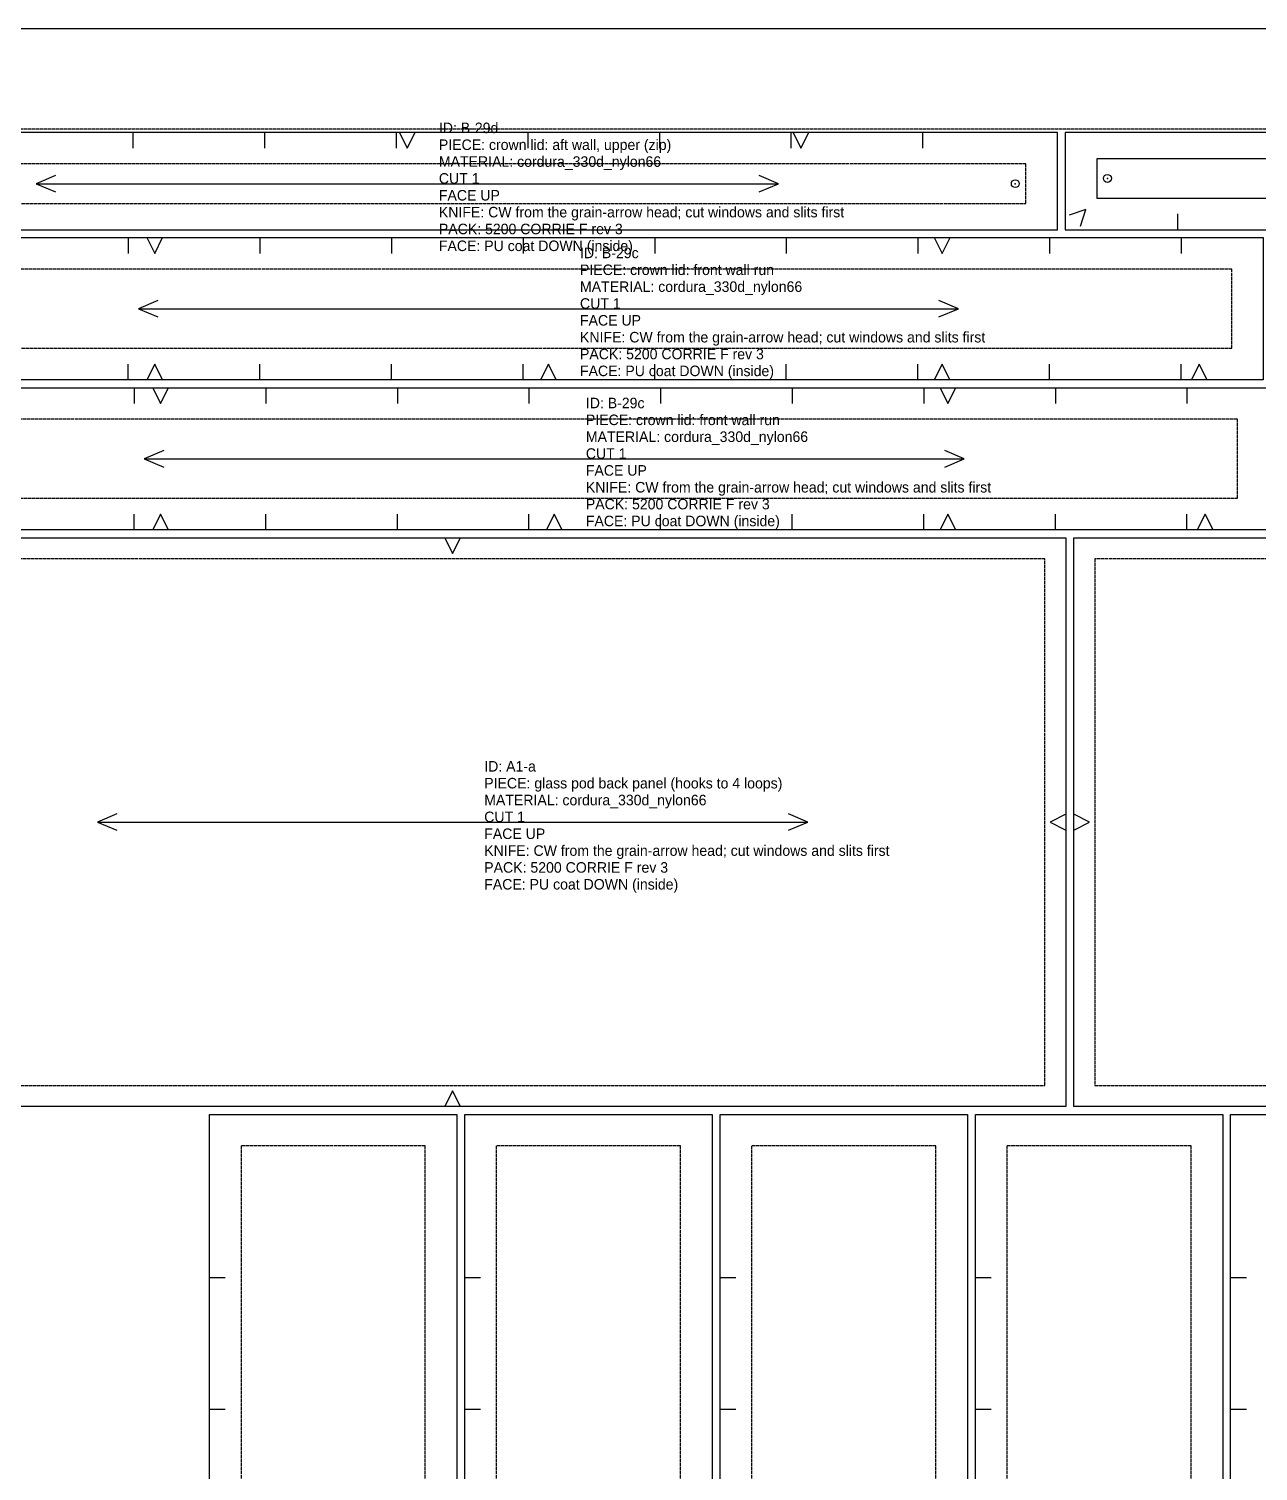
# Model space of a CAD drawing. Header units: millimetres. Extents: x 0 to 8058, y -22 to 1524.
# Drawn here: x 5290 to 5757, y 976 to 1524 of the extents above; entities that cross this region are included whole.
import ezdxf

# ---------------------------------------------------------------- set-up
doc = ezdxf.new("R2010")
doc.units = ezdxf.units.MM
doc.linetypes.add('DASHED', pattern=[1.524, 1.27, -0.254])
for name, color, linetype in [('CUT', 7, 'Continuous'), ('DRILL', 4, 'Continuous'), ('GRAIN', 5, 'Continuous'), ('INTERNAL', 6, 'Continuous'), ('NOTCH', 1, 'Continuous'), ('SEW', 3, 'Continuous'), ('TEXT', 2, 'Continuous')]:
    doc.layers.add(name, color=color, linetype=linetype)

msp = doc.modelspace()

# ---------------------------------------------------------------- linework, layer by layer
at = {"layer": 'CUT'}
for points in [[(5186.97, 1484.69), (5186.97, 1447.69), (5680.97, 1447.69), (5680.97, 1484.69)], [(5683.97, 1484.69), (5683.97, 1447.69), (6177.97, 1447.69), (6177.97, 1484.69)], [(5215.97, 1390.69), (5215.97, 1444.69), (5759.19, 1444.69), (5759.19, 1390.69)], [(5218.2, 1333.69), (5218.2, 1387.69), (5761.42, 1387.69), (5761.42, 1333.69)], [(5218.2, 1330.69), (5684.2, 1330.69), (5684.2, 1114.69), (5218.2, 1114.69)], [(5687.2, 1330.69), (6153.2, 1330.69), (6153.2, 1114.69), (5687.2, 1114.69)], [(5358.79, 1111.69), (5452.79, 1111.69), (5452.79, 38), (5358.79, 38)], [(5455.79, 1111.69), (5549.79, 1111.69), (5549.79, 38), (5455.79, 38)], [(5552.79, 1111.69), (5646.79, 1111.69), (5646.79, 38), (5552.79, 38)], [(5649.79, 1111.69), (5743.79, 1111.69), (5743.79, 38), (5649.79, 38)], [(5746.79, 1111.69), (5840.79, 1111.69), (5840.79, 38), (5746.79, 38)]]:
    msp.add_lwpolyline(points, close=True, dxfattribs=at)
at = {"layer": 'DRILL'}
for centre in [(5699.97, 1467.19), (5664.97, 1465.19)]:
    msp.add_circle(centre, 1.5, dxfattribs=at)
for p in [(5664.97, 1465.19), (5699.97, 1467.19)]:
    msp.add_point(p, dxfattribs=at)
at = {"layer": 'GRAIN'}
for points in [[(5300.34, 1468.31), (5292.97, 1465.19), (5300.34, 1462.08)], [(5567.6, 1462.08), (5574.97, 1465.19), (5567.6, 1468.31)], [(5292.97, 1465.19), (5574.97, 1465.19)], [(5339.18, 1420.81), (5331.81, 1417.69), (5339.18, 1414.58)], [(5635.98, 1414.58), (5643.35, 1417.69), (5635.98, 1420.81)], [(5331.81, 1417.69), (5643.35, 1417.69)], [(5341.41, 1363.81), (5334.04, 1360.69), (5341.41, 1357.58)], [(5334.04, 1360.69), (5645.58, 1360.69)], [(5638.21, 1357.58), (5645.58, 1360.69), (5638.21, 1363.81)], [(5323.56, 1225.81), (5316.2, 1222.69), (5323.56, 1219.58)], [(5316.2, 1222.69), (5586.2, 1222.69)], [(5578.83, 1219.58), (5586.2, 1222.69), (5578.83, 1225.81)]]:
    msp.add_lwpolyline(points, dxfattribs=at)
at = {"layer": 'INTERNAL', "linetype": 'CONTINUOUS'}
msp.add_lwpolyline([(5695.97, 1459.69), (5875.97, 1459.69), (5875.97, 1474.69), (5695.97, 1474.69)], close=True, dxfattribs=at)
at = {"layer": 'NOTCH'}
for points in [[(5329.74, 1484.69), (5329.74, 1478.69)], [(5379.74, 1484.69), (5379.74, 1478.69)], [(5429.74, 1484.69), (5429.74, 1478.69)], [(5430.97, 1484.69), (5433.97, 1478.69), (5436.97, 1484.69)], [(5479.74, 1484.69), (5479.74, 1478.69)], [(5529.74, 1484.69), (5529.74, 1478.69)], [(5579.74, 1484.69), (5579.74, 1478.69)], [(5580.55, 1484.69), (5583.55, 1478.69), (5586.55, 1484.69)], [(5629.74, 1484.69), (5629.74, 1478.69)], [(5689.69, 1449.04), (5691.76, 1455.42), (5685.41, 1453.25)], [(5726.74, 1447.69), (5726.74, 1453.69)], [(5327.97, 1444.69), (5327.97, 1438.69)], [(5335, 1444.69), (5338, 1438.69), (5341, 1444.69)], [(5377.97, 1444.69), (5377.97, 1438.69)], [(5427.97, 1444.69), (5427.97, 1438.69)], [(5477.97, 1444.69), (5477.97, 1438.69)], [(5527.97, 1444.69), (5527.97, 1438.69)], [(5577.97, 1444.69), (5577.97, 1438.69)], [(5627.97, 1444.69), (5627.97, 1438.69)], [(5634.17, 1444.69), (5637.17, 1438.69), (5640.17, 1444.69)], [(5677.97, 1444.69), (5677.97, 1438.69)], [(5727.97, 1444.69), (5727.97, 1438.69)], [(5327.97, 1390.69), (5327.97, 1396.69)], [(5341, 1390.69), (5338, 1396.69), (5335, 1390.69)], [(5377.97, 1390.69), (5377.97, 1396.69)], [(5427.97, 1390.69), (5427.97, 1396.69)], [(5477.97, 1390.69), (5477.97, 1396.69)], [(5490.58, 1390.69), (5487.58, 1396.69), (5484.58, 1390.69)], [(5527.97, 1390.69), (5527.97, 1396.69)], [(5577.97, 1390.69), (5577.97, 1396.69)], [(5627.97, 1390.69), (5627.97, 1396.69)], [(5640.16, 1390.69), (5637.16, 1396.69), (5634.16, 1390.69)], [(5677.97, 1390.69), (5677.97, 1396.69)], [(5727.97, 1390.69), (5727.97, 1396.69)], [(5737.89, 1390.69), (5734.89, 1396.69), (5731.89, 1390.69)], [(5330.2, 1387.69), (5330.2, 1381.69)], [(5337.23, 1387.69), (5340.23, 1381.69), (5343.23, 1387.69)], [(5380.2, 1387.69), (5380.2, 1381.69)], [(5430.2, 1387.69), (5430.2, 1381.69)], [(5480.2, 1387.69), (5480.2, 1381.69)], [(5530.2, 1387.69), (5530.2, 1381.69)], [(5580.2, 1387.69), (5580.2, 1381.69)], [(5630.2, 1387.69), (5630.2, 1381.69)], [(5636.4, 1387.69), (5639.4, 1381.69), (5642.4, 1387.69)], [(5680.2, 1387.69), (5680.2, 1381.69)], [(5730.2, 1387.69), (5730.2, 1381.69)], [(5330.2, 1333.69), (5330.2, 1339.69)], [(5343.23, 1333.69), (5340.23, 1339.69), (5337.23, 1333.69)], [(5380.2, 1333.69), (5380.2, 1339.69)], [(5430.2, 1333.69), (5430.2, 1339.69)], [(5480.2, 1333.69), (5480.2, 1339.69)], [(5492.81, 1333.69), (5489.81, 1339.69), (5486.81, 1333.69)], [(5530.2, 1333.69), (5530.2, 1339.69)], [(5580.2, 1333.69), (5580.2, 1339.69)], [(5630.2, 1333.69), (5630.2, 1339.69)], [(5642.39, 1333.69), (5639.39, 1339.69), (5636.39, 1333.69)], [(5680.2, 1333.69), (5680.2, 1339.69)], [(5730.2, 1333.69), (5730.2, 1339.69)], [(5740.11, 1333.69), (5737.11, 1339.69), (5734.11, 1333.69)], [(5448.2, 1330.69), (5451.2, 1324.69), (5454.2, 1330.69)], [(5684.2, 1225.69), (5678.2, 1222.69), (5684.2, 1219.69)], [(5687.2, 1219.69), (5693.2, 1222.69), (5687.2, 1225.69)], [(5454.2, 1114.69), (5451.2, 1120.69), (5448.2, 1114.69)], [(5358.79, 1049.69), (5364.79, 1049.69)], [(5455.79, 1049.69), (5461.79, 1049.69)], [(5552.79, 1049.69), (5558.79, 1049.69)], [(5649.79, 1049.69), (5655.79, 1049.69)], [(5746.79, 1049.69), (5752.79, 1049.69)], [(5358.79, 999.69), (5364.79, 999.69)], [(5455.79, 999.69), (5461.79, 999.69)], [(5552.79, 999.69), (5558.79, 999.69)], [(5649.79, 999.69), (5655.79, 999.69)], [(5746.79, 999.69), (5752.79, 999.69)]]:
    msp.add_lwpolyline(points, dxfattribs=at)
at = {"layer": 'SEW', "linetype": 'DASHED'}
for points in [[(5695.97, 1459.69), (6165.97, 1459.69), (6165.97, 1474.69), (5695.97, 1474.69)], [(5198.97, 1457.69), (5668.97, 1457.69), (5668.97, 1472.69), (5198.97, 1472.69)], [(5227.97, 1402.69), (5747.19, 1402.69), (5747.19, 1432.69), (5227.97, 1432.69)], [(5230.2, 1345.69), (5749.42, 1345.69), (5749.42, 1375.69), (5230.2, 1375.69)], [(5226.2, 1322.69), (5226.2, 1122.69), (5676.2, 1122.69), (5676.2, 1322.69)], [(5695.2, 1322.69), (5695.2, 1122.69), (6145.2, 1122.69), (6145.2, 1322.69)], [(5370.79, 1099.69), (5370.79, 50), (5440.79, 50), (5440.79, 1099.69)], [(5467.79, 1099.69), (5467.79, 50), (5537.79, 50), (5537.79, 1099.69)], [(5564.79, 1099.69), (5564.79, 50), (5634.79, 50), (5634.79, 1099.69)], [(5661.79, 1099.69), (5661.79, 50), (5731.79, 50), (5731.79, 1099.69)]]:
    msp.add_lwpolyline(points, close=True, dxfattribs=at)
at = {"layer": 'TEXT', "linetype": 'DASHED'}
msp.add_line((0, 1486), (7996.27, 1486), dxfattribs=at)
at = {"layer": 'TEXT'}
msp.add_lwpolyline([(0, 0), (7996.27, 0), (7996.27, 1524), (0, 1524)], close=True, dxfattribs=at)

# ---------------------------------------------------------------- texts
for s, p in [('ID: B-29d', (5445.97, 1484.39)), ('PIECE: crown lid: aft wall, upper (zip)', (5445.97, 1477.99)), ('MATERIAL: cordura_330d_nylon66', (5445.97, 1471.59)), ('CUT 1', (5445.97, 1465.19)), ('FACE UP', (5445.97, 1458.79)), ('KNIFE: CW from the grain-arrow head; cut windows and slits first', (5445.97, 1452.39)), ('PACK: 5200 CORRIE F rev 3', (5445.97, 1445.99)), ('FACE: PU coat DOWN (inside)', (5445.97, 1439.59)), ('ID: B-29c', (5499.58, 1436.89)), ('PIECE: crown lid: front wall run', (5499.58, 1430.49)), ('MATERIAL: cordura_330d_nylon66', (5499.58, 1424.09)), ('CUT 1', (5499.58, 1417.69)), ('FACE UP', (5499.58, 1411.29)), ('KNIFE: CW from the grain-arrow head; cut windows and slits first', (5499.58, 1404.89)), ('PACK: 5200 CORRIE F rev 3', (5499.58, 1398.49)), ('FACE: PU coat DOWN (inside)', (5499.58, 1392.09)), ('ID: B-29c', (5501.81, 1379.89)), ('PIECE: crown lid: front wall run', (5501.81, 1373.49)), ('MATERIAL: cordura_330d_nylon66', (5501.81, 1367.09)), ('CUT 1', (5501.81, 1360.69)), ('FACE UP', (5501.81, 1354.29)), ('KNIFE: CW from the grain-arrow head; cut windows and slits first', (5501.81, 1347.89)), ('PACK: 5200 CORRIE F rev 3', (5501.81, 1341.49)), ('FACE: PU coat DOWN (inside)', (5501.81, 1335.09)), ('ID: A1-a', (5463.2, 1241.89)), ('PIECE: glass pod back panel (hooks to 4 loops)', (5463.2, 1235.49)), ('MATERIAL: cordura_330d_nylon66', (5463.2, 1229.09)), ('CUT 1', (5463.2, 1222.69)), ('FACE UP', (5463.2, 1216.29)), ('KNIFE: CW from the grain-arrow head; cut windows and slits first', (5463.2, 1209.89)), ('PACK: 5200 CORRIE F rev 3', (5463.2, 1203.49)), ('FACE: PU coat DOWN (inside)', (5463.2, 1197.09))]:
    msp.add_text(s, height=4, dxfattribs=at).set_placement(p)

doc.saveas('drawing.dxf')
